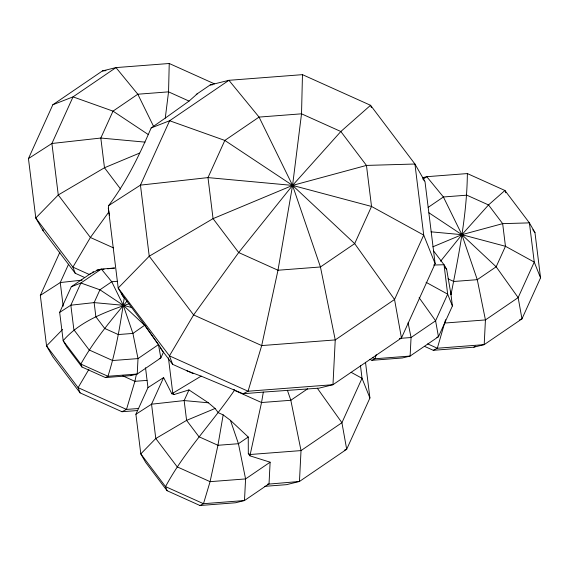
<?xml version="1.0" encoding="UTF-8"?>
<svg xmlns="http://www.w3.org/2000/svg" width="569" height="569" viewBox="0 0 569 569"><rect width="100%" height="100%" fill="white"/><g stroke="black" fill="none" stroke-linecap="round" stroke-linejoin="round"><path stroke-width="0.85" d="M84.681 277.523L75.215 273.262L43.08 230.737L35.79 218.012L28.45 158.58L52.839 104.746L102.427 70.933L115.976 67.59L169.235 63.493L168.552 91.858L165.266 118.103L151.155 127.947C139.433 155.017 126.467 182.002 108.636 205.594L108.33 208.162L118.196 288.035L123.452 297.217M196.198 94.482L210.21 84.93L228.923 80.307L302.466 74.653L301.527 113.821L292.566 185.409L277.985 270.239L261.69 345.575L248.056 391.23L243.112 393.755L201.142 376.137L186.867 370.746M422.475 177.756L426.778 176.689L467.355 173.573C467 214.392 458.778 254.72 450.997 294.657L446.651 269.301L444.033 264.741L433.542 250.858M147.976 387.617L163.616 377.56L171.838 393.784L174.036 394.566L188.972 389.914L208.382 402.802L215.089 408.471L218.276 412.689L223.169 414.886L230.452 420.342L248.248 437.02L248.312 453.593L249.905 455.819L270.119 462.192L269.03 483.814L244.492 500.542L235.459 502.776L199.954 505.507L167.087 490.713L145.657 462.362L140.799 453.877L135.906 414.26L147.976 387.617L145.522 367.759M121.979 293.191L122.143 294.927L124.255 297.672C120.472 324.159 116.055 350.732 107.946 376.28L105.421 377.567L81.943 367.005L66.637 346.749L63.166 340.689L59.674 312.388L71.289 286.755L90.684 273.533M223.169 414.886L217.941 445.285L210.075 481.659L203.489 503.7L199.954 505.507M302.466 74.653L370.554 105.293L414.929 164.021L424.993 181.596L435.136 263.667L401.451 338.007L332.979 384.701L319.003 388.158L263.326 392.105L261.534 402.532L249.905 455.819M136.375 374.452L134.889 381.315L126.489 409.424L121.979 411.728L80.073 392.866L52.753 356.72L46.558 345.902L40.321 295.389L59.958 252.039M424.495 346.343L433.286 350.305L437.333 348.235L445.577 319.707M376.209 354.665L374.985 358.762L371.948 360.312L369.686 359.295M68.557 264.236L60.257 282.558L63.18 306.186M124.255 297.672L144.818 325.162L132.911 333.427L118.267 334.551L104.717 328.455L95.877 316.762L94.134 302.608L99.938 289.792L111.744 281.74L117.534 281.299M144.818 325.162L158.459 344.636L138.011 358.584L112.648 360.533L89.177 349.963L73.87 329.714L70.841 305.204L80.905 283.006L101.353 269.059L114.632 268.042L107.619 268.824M163.516 352.019L160.842 357.922L137.229 374.025L130.778 375.618L105.421 377.567M163.616 377.56L151.546 404.196L155.785 438.514L177.208 466.865L210.075 481.659L245.58 478.927L270.119 462.192M188.972 389.914L184.15 400.569L186.596 420.377L198.965 436.743L217.941 445.285L238.439 443.713L248.248 437.02M365.504 362.297L369.914 398.001L346.685 449.275L299.458 481.474L286.556 484.66L264.692 486.346M450.57 291.172L452.398 305.973L438.457 336.734L410.121 356.059L402.383 357.972L371.948 360.312M467.355 173.573L504.916 190.48L529.405 222.877L534.96 232.572L540.55 277.857L521.965 318.875L484.191 344.636L473.863 347.182L433.286 350.305M88.92 369.324L78.102 387.645L80.073 392.866M234.713 389.978L234.428 390.334C212.059 422.859 184.292 451.637 165.536 486.616L167.087 490.713M440.591 261.221L461.893 234.677L488.522 204.94L504.916 190.48L505.798 192.82M126.958 301.214C110.187 321.051 93.572 341.343 80.841 364.075L81.943 367.005M62.583 329.472L46.558 345.902L78.102 387.645L126.489 409.424L138.715 408.485M171.838 393.784L201.142 376.137M165.266 118.103L189.05 101.083L197.656 93.494M370.554 105.293L340.838 131.51L292.566 185.409L238.681 252.544L193.609 314.927L169.434 355.853L172.635 364.338L193.247 373.613M92.086 272.572L93.494 271.612M130.778 375.618L132.243 374.622M423.144 179.171L426.778 176.689L443.407 196.981L461.893 234.677L477.277 279.678L485.435 319.927L484.191 344.636L437.333 348.235L427.696 343.896M428.151 207.386L443.407 196.981L466.836 195.181L488.522 204.94L502.662 223.645L505.457 246.292L496.168 266.797L477.277 279.678L453.849 281.477L448.038 278.867M307.658 388.798L290.823 400.277L261.534 402.532L234.428 390.334L233.887 389.616M473.863 347.182L475.321 346.194M28.45 158.58L51.907 143.488L100.813 138.039L145.059 142.129M108.636 205.594L140.451 185.124L207.991 177.599L292.566 185.409L371.529 206.455L423.713 235.097L435.136 263.667M40.321 295.389L60.257 282.558L82.107 280.126M59.674 312.388L70.841 305.204L94.134 302.608L123.295 305.304L131.709 307.545M135.906 414.26L151.546 404.196L184.15 400.569L208.382 402.802M139.59 153.089L104.483 167.755L58.266 194.961L35.79 218.012L72.896 267.117L75.215 273.262M432.881 246.804L461.893 234.677L502.662 223.645L529.405 222.877L534.248 262.096L540.55 277.857M215.089 408.471L186.596 420.377L155.785 438.514L140.799 453.877L165.536 486.616L203.489 503.7L244.492 500.542L245.58 478.927L238.439 443.713L230.452 420.342M52.839 104.746L73.031 96.872L115.976 67.59L137.805 94.219L153.545 126.318M151.155 127.947L169.619 120.742L228.923 80.307L259.066 117.086L292.566 185.409L320.447 266.975L335.241 339.921L332.979 384.701L248.056 391.23L169.434 355.853L118.196 288.035L149.234 256.206L213.055 218.638L292.566 185.409L366.457 165.415L414.929 164.021L423.713 235.097L394.545 299.479L335.241 339.921L261.69 345.575L193.609 314.927L149.234 256.206L140.451 185.124L169.619 120.742L224.826 140.429L292.566 185.409L354.686 243.624L394.545 299.479L401.451 338.007L399.851 338.633M71.289 286.755L80.905 283.006L99.938 289.792L123.295 305.304L144.718 325.376L158.459 344.636L160.842 357.922L159.242 358.548M436.814 337.381L438.457 336.734L435.598 320.795L419.104 297.679M519.54 319.821L521.965 318.875L518.153 297.615L496.168 266.797L461.893 234.677L428.912 212.785M344.281 450.207L346.685 449.275L341.919 422.703L317.317 388.229M128.9 303.789C105.386 311.983 79.809 321.257 63.166 340.689L80.841 364.075L107.946 376.28L137.229 374.025L138.011 358.584L132.911 333.427L123.295 305.304L111.744 281.74L101.353 269.059L96.438 270.275M267.387 484.219L299.458 481.474L301.022 450.591L290.823 400.277L287.395 390.256M100.599 269.606L97.975 269.898L89.276 274.486L72.896 267.117L90.4 237.486L108.921 211.853L108.33 208.162M102.356 269.407L104.113 269.215M243.112 393.755L263.326 392.105M102.427 70.933L105.941 70.663M210.21 84.93L212.87 84.724M444.858 323.043L485.435 319.927L518.153 297.615L534.248 262.096L505.457 246.292L461.893 234.677L431.074 231.832M399.602 338.406L411.06 337.524L435.598 320.795L447.668 294.152L444.033 264.741L433.571 265.04M147.008 380.384L134.889 381.315L122.797 375.874M121.979 411.728L137.648 410.526M169.235 63.493L214.492 83.863M189.05 101.083L168.552 91.858L137.805 94.219L113.011 111.126L100.813 138.039L104.483 167.755L120.578 189.057M372.638 357.702L374.985 358.762L410.121 356.059L411.06 337.524L408.073 322.787M113.487 247.878L90.4 237.486L58.266 194.961L51.907 143.488L73.031 96.872L113.011 111.126L148.445 134.654M248.312 453.593L250.296 454.489L301.022 450.591L341.919 422.703L362.033 378.3L360.44 365.383M426.074 282.302L447.668 294.152L452.398 305.973M351.144 372.325L362.033 378.3L369.914 398.001M532.826 229.748L534.96 232.572M422.859 178.773L424.46 180.892M160.145 347.808L172.635 364.338M174.036 394.566L172.741 392.852L168.417 357.837M444.631 266.605L446.651 269.301M158.559 344.423L162.805 351.322M370.846 106.069L371.422 107.612M109.084 212.721L109.568 215.302M42.867 228.994L43.08 230.737M224.826 140.429L207.991 177.599L213.055 218.638L238.681 252.544L277.985 270.239L320.447 266.975L354.686 243.624L371.529 206.455L366.457 165.415L340.838 131.51L301.527 113.821L259.066 117.086L224.826 140.429"/></g></svg>
